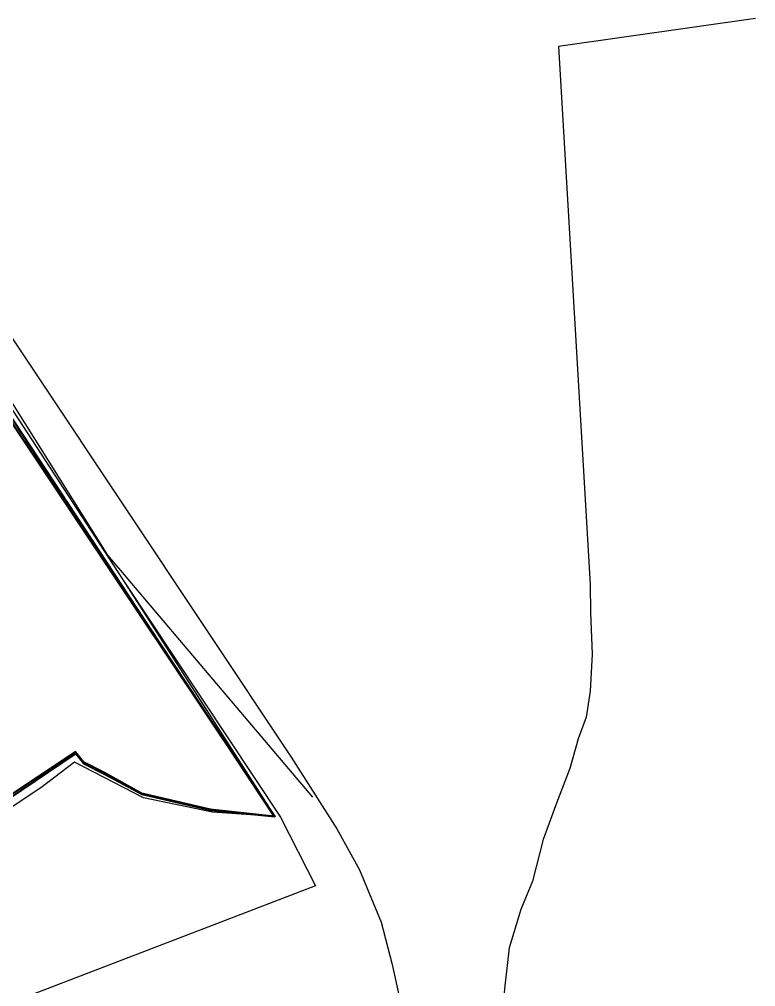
# Model space of a CAD drawing. Header units: millimetres. Extents: x 553705 to 560987, y 1303667 to 1309938.
# Drawn here: x 558586 to 558931.9, y 1304730.4 to 1305184.8 of the extents above; entities that cross this region are included whole.
import ezdxf

# ---------------------------------------------------------------- set-up
doc = ezdxf.new("R2010")
doc.units = ezdxf.units.MM
doc.layers.add('2', color=7, linetype='Continuous')
doc.layers.add('CVL_CUADCON_TIT', color=1, linetype='Continuous')

msp = doc.modelspace()

# ---------------------------------------------------------------- linework, layer by layer
at = {"color": 1, "elevation": 4.021}
msp.add_lwpolyline([(558481.274, 1305165.801), (558627.48, 1304933.148), (558723.777, 1304819.472)], dxfattribs=at)
at = {"color": 1, "lineweight": 40}
for points in [[(558705.693, 1304810.504), (558641.095, 1304908.283), (558573.463, 1305011.122)], [(558554.173, 1304802.082), (558612.409, 1304840.738), (558616.096, 1304835.998), (558625.955, 1304830.916), (558643.48, 1304821.349), (558675.722, 1304813.725), (558705.693, 1304810.504), (558705.693, 1304810.504)]]:
    msp.add_lwpolyline(points, dxfattribs=at)
at = {"color": 1, "lineweight": 50}
for points in [[(558706.072, 1304810.343), (558640.829, 1304907.693), (558572.518, 1305010.083)], [(558554.61, 1304800.92), (558612.59, 1304839.96), (558616.308, 1304835.244), (558626.201, 1304830.228), (558643.789, 1304820.776), (558676.08, 1304813.366), (558706.072, 1304810.343), (558706.072, 1304810.343)]]:
    msp.add_lwpolyline(points, dxfattribs=at)
at = {"layer": '2', "color": 1, "linetype": 'Continuous'}
for points in [[(558552.035, 1305321.117), (558543.549, 1305293.131), (558529.97, 1305269.168), (558520.931, 1305250.821), (558511.859, 1305238.064), (558503.294, 1305225.564), (558496.768, 1305212.059), (558493.28, 1305200.35), (558493.129, 1305182.816), (558497.299, 1305165.051), (558515.513, 1305135.677), (558713.679, 1304838.21), (558735.222, 1304804.534), (558745.753, 1304785.281), (558756.062, 1304760.69), (558761.003, 1304741.405), (558764.919, 1304723.639), (558769.366, 1304702.064), (558774.009, 1304690.401), (558784.587, 1304663.271), (558790, 1304650.087), (558795.916, 1304637.923), (558802.597, 1304625.255), (558823.077, 1304599.451)], [(558931.922, 1305185.287), (558839.259, 1305172.06), (558854.218, 1304919.301), (558854.296, 1304906.088), (558855.174, 1304886.526), (558854.26, 1304869.241), (558852.299, 1304857.033), (558848.548, 1304846.847), (558844.566, 1304832.848), (558838.31, 1304816.55), (558832.058, 1304799.489), (558827.092, 1304779.894), (558821.581, 1304766.649), (558816.098, 1304748.576), (558814.17, 1304730.778), (558812.003, 1304710.436), (558810.62, 1304686.542), (558811.484, 1304669.267), (558813.382, 1304649.203), (558814.465, 1304637.774), (558823.077, 1304599.451)]]:
    msp.add_lwpolyline(points, dxfattribs=at)
at = {"layer": 'CVL_CUADCON_TIT', "color": 1, "lineweight": 30, "ltscale": 0.5}
msp.add_lwpolyline([(558462.119, 1305184.68), (558579.032, 1305006.947), (558634.417, 1304921.876), (558706.056, 1304810.333), (558676.706, 1304812.273), (558644.286, 1304819.063), (558611.986, 1304835.773), (558596.076, 1304823.853), (558584.966, 1304816.403), (558549.596, 1304792.413), (558539.386, 1304782.503), (558523.426, 1304773.243), (558517.826, 1304771.343), (558508.126, 1304763.213), (558502.926, 1304756.753), (558496.236, 1304749.813), (558489.196, 1304744.673), (558473.966, 1304737.433), (558379.209, 1304853.86), (558571.655, 1304878.84), (558528.009, 1304979.703), (558468.21, 1305099.338), (558464.064, 1305113.298), (558461.554, 1305151.617)], close=True, dxfattribs=at)
msp.add_lwpolyline([(558462.119, 1305184.68), (558579.032, 1305006.947), (558634.417, 1304921.876), (558706.056, 1304810.333), (558676.706, 1304812.273), (558644.286, 1304819.063), (558611.986, 1304835.773), (558596.076, 1304823.853), (558584.966, 1304816.403), (558549.596, 1304792.413), (558539.386, 1304782.503), (558523.426, 1304773.243), (558517.826, 1304771.343), (558508.126, 1304763.213), (558502.926, 1304756.753), (558496.236, 1304749.813), (558489.196, 1304744.673), (558473.966, 1304737.433), (558379.209, 1304853.86), (558571.655, 1304878.84), (558528.009, 1304979.703), (558468.21, 1305099.338), (558464.064, 1305113.298), (558461.554, 1305151.617)], close=True, dxfattribs=at)
at = {"layer": 'CVL_CUADCON_TIT', "color": 1, "lineweight": 30, "ltscale": 0.5, "flags": 128}
msp.add_lwpolyline([(558462.12, 1305184.678), (558579.033, 1305006.945), (558634.418, 1304921.874), (558708.752, 1304809.98), (558725.216, 1304777.796), (558507.959, 1304694.494), (558379.211, 1304853.857), (558571.656, 1304878.838), (558528.01, 1304979.701), (558468.211, 1305099.336), (558464.065, 1305113.296), (558461.555, 1305151.615)], close=True, dxfattribs=at)

doc.saveas('drawing.dxf')
